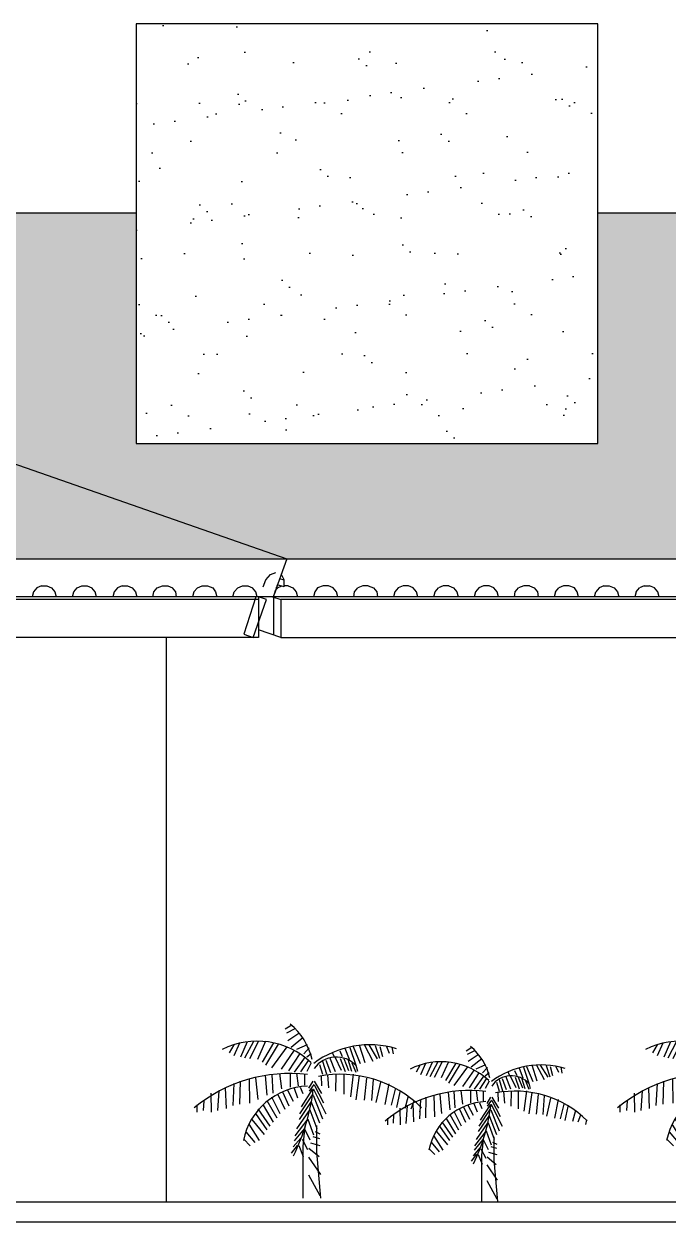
# Model space of a CAD drawing. Extents: x 500 to 638, y 181 to 267.
# Drawn here: x 609.39 to 612.6, y 209.44 to 215.4 of the extents above; entities that cross this region are included whole.
import ezdxf

# ---------------------------------------------------------------- set-up
doc = ezdxf.new("R2010")
doc.units = 0
doc.header["$LTSCALE"] = 7
for name, color, linetype in [('ACESSÓRIO', 2, 'CONTINUOUS'), ('ALVENARIA', 7, 'CONTINUOUS'), ('ALVENARIA1', 44, 'CONTINUOUS'), ('COTA', 1, 'CONTINUOUS'), ('LINVISTA', 13, 'CONTINUOUS')]:
    doc.layers.add(name, color=color, linetype=linetype)

# ---------------------------------------------------------------- blocks, each defined once
blk = doc.blocks.new('A$C568054DB')
at = {"layer": 'ACESSÓRIO'}
for p, q in [((0.5403, 0.957), (0.5038, 0.9355)), ((0.5563, 0.9378), (0.5106, 0.9139)), ((0.2932, 0.865), (0.256, 0.7811)), ((0.3275, 0.8681), (0.278, 0.776)), ((0.3552, 0.8691), (0.3056, 0.7711)), ((0.3942, 0.8691), (0.3494, 0.768)), ((0.579, 0.9116), (0.5175, 0.8709)), ((0.6018, 0.8877), (0.5358, 0.835)), ((0.2189, 0.8493), (0.1938, 0.8039)), ((0.2512, 0.858), (0.2199, 0.7881)), ((0.4391, 0.8601), (0.3752, 0.753)), ((0.4648, 0.8521), (0.3942, 0.736)), ((0.5115, 0.8381), (0.4267, 0.722)), ((0.5535, 0.8191), (0.4811, 0.714)), ((0.5839, 0.801), (0.522, 0.706)), ((0.6247, 0.8493), (0.5653, 0.823)), ((0.636, 0.8326), (0.6064, 0.7991)), ((0.6474, 0.7991), (0.6224, 0.78)), ((0.7659, 0.8037), (0.7737, 0.7822)), ((0.8051, 0.8152), (0.8193, 0.7839)), ((0.8333, 0.8301), (0.857, 0.7691)), ((0.8617, 0.835), (0.8946, 0.7361)), ((0.8789, 0.8399), (0.9183, 0.746)), ((0.9119, 0.8498), (0.9434, 0.7509)), ((0.9402, 0.8515), (0.989, 0.7591)), ((0.9654, 0.8482), (1.0125, 0.7724)), ((1.0015, 0.8449), (1.0251, 0.7756)), ((1.0266, 0.8399), (1.0424, 0.7839)), ((1.0628, 0.8399), (1.0785, 0.8037)), ((1.0941, 0.8367), (1.1005, 0.7987)), ((0.6135, 0.782), (0.5535, 0.698)), ((0.6297, 0.762), (0.5878, 0.699)), ((0.6469, 0.7491), (0.623, 0.702)), ((0.6936, 0.7411), (0.7093, 0.6866)), ((0.7093, 0.7591), (0.7313, 0.6883)), ((0.7282, 0.7642), (0.7533, 0.6965)), ((0.7486, 0.7806), (0.7799, 0.7014)), ((0.7784, 0.7822), (0.813, 0.7081)), ((0.8083, 0.774), (0.835, 0.7014)), ((0.8271, 0.774), (0.8539, 0.7064)), ((0.8491, 0.7691), (0.8695, 0.7031)), ((0.8727, 0.7493), (0.8946, 0.6982)), ((0.8946, 0.7361), (0.9025, 0.7031)), ((0.3399, 0.666), (0.3514, 0.5459)), ((0.3924, 0.68), (0.4018, 0.5699)), ((0.4285, 0.685), (0.4343, 0.582)), ((0.4715, 0.69), (0.482, 0.605)), ((0.5315, 0.693), (0.5315, 0.614)), ((0.5667, 0.692), (0.5754, 0.623)), ((0.6106, 0.686), (0.6106, 0.625)), ((0.7018, 0.6769), (0.7042, 0.6215)), ((0.737, 0.6835), (0.7432, 0.611)), ((0.7834, 0.6875), (0.7822, 0.5925)), ((0.8274, 0.6861), (0.8274, 0.5767)), ((0.8801, 0.6875), (0.8638, 0.5621)), ((0.9129, 0.6769), (0.894, 0.545)), ((0.9531, 0.665), (0.9405, 0.5424)), ((0.1721, 0.612), (0.176, 0.4959)), ((0.2199, 0.6349), (0.2132, 0.5139)), ((0.2542, 0.648), (0.2512, 0.52)), ((0.3038, 0.66), (0.3066, 0.526)), ((0.5153, 0.5991), (0.5471, 0.5365)), ((0.5529, 0.6092), (0.5722, 0.5567)), ((0.5866, 0.6142), (0.601, 0.5789)), ((0.6527, 0.6017), (0.5922, 0.5064)), ((0.6559, 0.6487), (0.6323, 0.6092)), ((0.6621, 0.6289), (0.6354, 0.5927)), ((0.6595, 0.603), (0.7283, 0.4675)), ((0.6638, 0.6487), (0.7046, 0.5794)), ((0.6638, 0.6272), (0.7155, 0.5284)), ((0.9896, 0.6571), (0.9807, 0.541)), ((1.0297, 0.6426), (1.0046, 0.5305)), ((1.0763, 0.6334), (1.0537, 0.5186)), ((1.1115, 0.6043), (1.0888, 0.5147)), ((0.053, 0.54), (0.0502, 0.486)), ((0.0921, 0.581), (0.0941, 0.477)), ((0.1369, 0.5949), (0.1293, 0.485)), ((0.4018, 0.5405), (0.4567, 0.4456)), ((0.4278, 0.5607), (0.474, 0.4698)), ((0.4634, 0.5738), (0.501, 0.493)), ((0.4884, 0.589), (0.524, 0.5122)), ((0.6473, 0.5353), (0.5799, 0.4357)), ((0.6554, 0.5771), (0.5826, 0.4675)), ((0.6444, 0.5381), (0.694, 0.4169)), ((0.6582, 0.5698), (0.7091, 0.44)), ((1.1366, 0.5899), (1.119, 0.5028)), ((1.1844, 0.5648), (1.1655, 0.4962)), ((1.2158, 0.5371), (1.1982, 0.4936)), ((0.0139, 0.518), (0.0139, 0.477)), ((0.3393, 0.4688), (0.4009, 0.3789)), ((0.3528, 0.4951), (0.4182, 0.3991)), ((0.3807, 0.5152), (0.4374, 0.4203)), ((0.639, 0.4905), (0.5661, 0.3852)), ((0.6403, 0.4891), (0.6789, 0.3867)), ((1.2522, 0.5081), (1.2459, 0.479)), ((0.3017, 0.4092), (0.3585, 0.3193)), ((0.3191, 0.4355), (0.3874, 0.3527)), ((0.6279, 0.44), (0.5564, 0.3448)), ((0.6279, 0.4386), (0.6595, 0.352)), ((0.2854, 0.3678), (0.3354, 0.3083)), ((0.5895, 0.3332), (0.5482, 0.2842)), ((0.6087, 0.3852), (0.5537, 0.3188)), ((0.6115, 0.3809), (0.6403, 0.3232)), ((0.6568, 0.3425), (0.6932, 0.3305)), ((0.6684, 0.3689), (0.6957, 0.3568)), ((0.2738, 0.3274), (0.3095, 0.291)), ((0.5688, 0.2929), (0.5359, 0.2497)), ((0.5785, 0.2914), (0.6033, 0.2309)), ((0.5963, 0.3275), (0.6266, 0.2698)), ((0.634, 0.2782), (0.6911, 0.2303)), ((0.6431, 0.3067), (0.6957, 0.2925)), ((0.6319, 0.2281), (0.6978, 0.1324)), ((0.6319, 0.1302), (0.6957, 0.0158))]:
    blk.add_line(p, q, dxfattribs=at)
for points in [[(0.602, 0), (0.602, 0.2867), (0.6136, 0.4027)], [(0.7008, 0), (0.6776, 0.2562), (0.6776, 0.4027)]]:
    blk.add_lwpolyline(points, dxfattribs=at)
for centre, radius, start, end in [((0.2999, 0.6864), 0.3615, 13.05544, 50.23197), ((0.3492, 0.4395), 0.4299, 46.49364, 116.85888), ((0.9714, 0.3296), 0.5197, 73.46466, 126.65886), ((0.7853, 0.6339), 0.148, 41.61259, 145.43786), ((0.527, -0.1344), 0.8248, 83.04465, 129.71296), ((0.808, 0.049), 0.6372, 45.10295, 100.95996), ((0.6408, 0.2449), 0.3762, 92.20643, 168.58248), ((-0.4696, 0.7368), 1.1361, 333.76128, 353.35255)]:
    blk.add_arc(centre, radius, start, end, dxfattribs=at)

msp = doc.modelspace()

# ---------------------------------------------------------------- hatches: boundary and pattern name
at = {"layer": 'ACESSÓRIO'}
h = msp.add_hatch(dxfattribs=at)
h.set_pattern_fill('AR-SAND,_O', color=256, scale=0.2)
h.set_pattern_definition([(37.5, (607.0953, 214.00094), (-0.012599, 0.385365), [0, -0.304, 0, -0.34, 0, -0.325]), (7.5, (607.0953, 214.00094), (0.353955, 0.56443), [0, -0.164, 0, -0.274, 0, -0.105]), (327.5, (606.8493, 214.00094), (0.622828, 0.001132), [0, -0.1, 0, -0.36, 0, -0.47]), (317.5, (606.8493, 214.00094), (0.601225, 0.175535), [0, -0.05, 0, -0.236, 0, -0.27])])
h.paths.add_polyline_path([(612.2477, 213.3144), (612.2477, 215.4038), (609.9492, 215.4038), (609.9492, 213.3144)])
at = {"layer": 'COTA'}
h = msp.add_hatch(dxfattribs=at)
h.set_pattern_fill('SPANTILE,_O', color=256, scale=0.2)
h.set_pattern_definition([(0, (607.07529, 214.00094), (0, 0.2), [0.04, -0.16]), (0, (607.17529, 214.04094), (0, 0.2), [0.04, -0.16]), (0, (607.17529, 214.06094), (0, 0.2), [0.04, -0.16]), (90, (607.09529, 214.00094), (-0.2, 1e-17), [0.2]), (45, (607.09529, 214.00094), (0, 0.2), [0.0565685, -0.2262742]), (45, (607.11529, 214.00094), (0, 0.2), [0.0282843, -0.2545584]), (135, (607.09529, 214.00094), (-0.2, 0), [0.0565685, -0.2262742]), (135, (607.27529, 214.00094), (-0.2, 0), [0.0282843, -0.2545584]), (26.56505, (607.13529, 214.02094), (0.2, 2e-10), [0.04472, -0.4024936]), (153.43495, (607.05529, 214.02094), (-0.2, 2e-10), [0.04472, -0.4024936]), (26.56505, (607.13529, 214.04094), (0.2, 2e-10), [0.04472, -0.4024936]), (153.43495, (607.05529, 214.04094), (-0.2, 2e-10), [0.04472, -0.4024936])])
h.paths.add_polyline_path([(616.5704, 212.7396), (617.1726, 212.9503), (617.1726, 213.2681), (620.5874, 214.4627), (612.2477, 214.4627), (612.2477, 213.3144), (609.9492, 213.3144), (609.9492, 214.4627), (605.0176, 214.4627), (600.0927, 212.7396), (603.4919, 212.7396), (607.0953, 214.0009), (610.6986, 212.7396)])
h = msp.add_hatch(dxfattribs=at)
h.set_pattern_fill('SPANTILE,_O', color=256, scale=0.2)
h.set_pattern_definition([(0, (607.07529, 214.00094), (0, 0.2), [0.04, -0.16]), (0, (607.17529, 214.04094), (0, 0.2), [0.04, -0.16]), (0, (607.17529, 214.06094), (0, 0.2), [0.04, -0.16]), (90, (607.09529, 214.00094), (-0.2, 1e-17), [0.2]), (45, (607.09529, 214.00094), (0, 0.2), [0.056569, -0.226274]), (45, (607.11529, 214.00094), (0, 0.2), [0.028284, -0.254558]), (135, (607.09529, 214.00094), (-0.2, 0), [0.056569, -0.226274]), (135, (607.27529, 214.00094), (-0.2, 0), [0.028284, -0.254558]), (26.565, (607.13529, 214.02094), (0.2, 2e-10), [0.04472, -0.402494]), (153.435, (607.05529, 214.02094), (-0.2, 2e-10), [0.04472, -0.402494]), (26.565, (607.13529, 214.04094), (0.2, 2e-10), [0.04472, -0.402494]), (153.435, (607.05529, 214.04094), (-0.2, 2e-10), [0.04472, -0.402494])])
h.paths.add_polyline_path([(607.0953, 214.0009), (603.4919, 212.7396), (610.6986, 212.7396)])

# ---------------------------------------------------------------- linework, layer by layer
at = {"layer": 'ALVENARIA'}
for p, q in [((607.0953, 214.0009, -1.4713), (610.6986, 212.7396, -1.4713)), ((603.4919, 212.7396, -1.4713), (610.6986, 212.7396, -1.4713)), ((610.6986, 212.7396, -1.4713), (610.6317, 212.5506, -1.4713)), ((609.4373, 212.5757, -1.4713), (609.4306, 212.5506, -1.4713)), ((609.454, 212.5957, -1.4713), (609.4373, 212.5757, -1.4713)), ((609.4774, 212.6058, -1.4713), (609.454, 212.5957, -1.4713)), ((609.4774, 212.6058, -1.4713), (609.5042, 212.6058, -1.4713)), ((609.5042, 212.6058, -1.4713), (609.5276, 212.5957, -1.4713)), ((609.5276, 212.5957, -1.4713), (609.5444, 212.5757, -1.4713)), ((609.5444, 212.5757, -1.4713), (609.5511, 212.5506, -1.4713)), ((609.6314, 212.5506, -1.4713), (609.638, 212.5757, -1.4713)), ((609.638, 212.5757, -1.4713), (609.6548, 212.5957, -1.4713)), ((609.6548, 212.5957, -1.4713), (609.6782, 212.6058, -1.4713)), ((609.6782, 212.6058, -1.4713), (609.705, 212.6058, -1.4713)), ((609.705, 212.6058, -1.4713), (609.7284, 212.5957, -1.4713)), ((609.7451, 212.5757, -1.4713), (609.7284, 212.5957, -1.4713)), ((609.7518, 212.5506, -1.4713), (609.7451, 212.5757, -1.4713)), ((609.8388, 212.5757, -1.4713), (609.8321, 212.5506, -1.4713)), ((609.8555, 212.5957, -1.4713), (609.8388, 212.5757, -1.4713)), ((609.8789, 212.6058, -1.4713), (609.8555, 212.5957, -1.4713)), ((609.8789, 212.6058, -1.4713), (609.9057, 212.6058, -1.4713)), ((609.9057, 212.6058, -1.4713), (609.9291, 212.5957, -1.4713)), ((609.9291, 212.5957, -1.4713), (609.9459, 212.5757, -1.4713)), ((609.9459, 212.5757, -1.4713), (609.9525, 212.5506, -1.4713)), ((610.0328, 212.5506, -1.4713), (610.0362, 212.5757, -1.4713)), ((610.0362, 212.5757, -1.4713), (610.0529, 212.5957, -1.4713)), ((610.0529, 212.5957, -1.4713), (610.0797, 212.6058, -1.4713)), ((610.0797, 212.6058, -1.4713), (610.1064, 212.6058, -1.4713)), ((610.1064, 212.6058, -1.4713), (610.1299, 212.5957, -1.4713)), ((610.1466, 212.5757, -1.4713), (610.1299, 212.5957, -1.4713)), ((610.1499, 212.5506, -1.4713), (610.1466, 212.5757, -1.4713)), ((610.2369, 212.5757, -1.4713), (610.2302, 212.5506, -1.4713)), ((610.2537, 212.5957, -1.4713), (610.2369, 212.5757, -1.4713)), ((610.2537, 212.5957, -1.4713), (610.2771, 212.6058, -1.4713)), ((610.2771, 212.6058, -1.4713), (610.3038, 212.6058, -1.4713)), ((610.3038, 212.6058, -1.4713), (610.3306, 212.5957, -1.4713)), ((610.3306, 212.5957, -1.4713), (610.344, 212.5757, -1.4713)), ((610.344, 212.5757, -1.4713), (610.3507, 212.5506, -1.4713)), ((610.431, 212.5506, -1.4713), (610.4377, 212.5757, -1.4713)), ((610.4377, 212.5757, -1.4713), (610.4544, 212.5957, -1.4713)), ((610.4544, 212.5957, -1.4713), (610.4778, 212.6058, -1.4713)), ((610.4778, 212.6058, -1.4713), (610.5046, 212.6058, -1.4713)), ((610.5046, 212.6058, -1.4713), (610.528, 212.5957, -1.4713)), ((610.5447, 212.5757, -1.4713), (610.528, 212.5957, -1.4713)), ((610.5514, 212.5506, -1.4713), (610.5447, 212.5757, -1.4713)), ((610.6351, 212.5506, -1.4713), (603.5522, 212.5506, -1.4713)), ((610.5581, 212.5372, -1.4713), (603.6325, 212.5372, -1.4713)), ((610.5447, 212.5506, -1.4713), (610.4845, 212.3649, -1.4713)), ((610.5581, 212.5506, -1.4713), (610.5581, 212.3482, -1.4713)), ((610.5581, 212.3482, -1.4713), (603.6325, 212.3482, -1.4713)), ((610.0998, 209.5377, -1.4713), (610.0998, 212.3482, -1.4713)), ((610.4845, 212.3649, -1.4713), (610.5314, 212.3482, -1.4713)), ((599.5305, 209.5377, -1.4713), (625.4492, 209.5377, -1.4713))]:
    msp.add_line(p, q, dxfattribs=at)
at = {"layer": 'ALVENARIA', "elevation": -1.4713}
msp.add_lwpolyline([(599.5305, 209.5377), (625.4492, 209.5377), (625.4492, 209.4377), (599.5305, 209.4377)], close=True, dxfattribs=at)
at = {"layer": 'ALVENARIA1'}
for p, q in [((609.9492, 215.4038, -1.4713), (609.9492, 213.3144, -1.4713)), ((612.2477, 215.4038, -1.4713), (609.9492, 215.4038, -1.4713)), ((612.2477, 213.3144, -1.4713), (612.2477, 215.4038, -1.4713)), ((605.0176, 214.4627, -1.4713), (609.9492, 214.4627, -1.4713)), ((609.9492, 213.3144, -1.4713), (612.2477, 213.3144, -1.4713)), ((610.6986, 212.7396, -1.4713), (616.5704, 212.7396, -1.4713)), ((610.5949, 212.6359, -1.4713), (610.6183, 212.6626, -1.4713)), ((610.7053, 212.6058, -1.4713), (610.7288, 212.5957, -1.4713)), ((610.7288, 212.5957, -1.4713), (610.7455, 212.5757, -1.4713)), ((610.7455, 212.5757, -1.4713), (610.7522, 212.5506, -1.4713)), ((610.8392, 212.5757, -1.4713), (610.8325, 212.5506, -1.4713)), ((610.8525, 212.5957, -1.4713), (610.8392, 212.5757, -1.4713)), ((610.8793, 212.6058, -1.4713), (610.8525, 212.5957, -1.4713)), ((610.9061, 212.6058, -1.4713), (610.8793, 212.6058, -1.4713)), ((610.9295, 212.5957, -1.4713), (610.9061, 212.6058, -1.4713)), ((610.9462, 212.5757, -1.4713), (610.9295, 212.5957, -1.4713)), ((610.9529, 212.5506, -1.4713), (610.9462, 212.5757, -1.4713)), ((611.0332, 212.5506, -1.4713), (611.0366, 212.5757, -1.4713)), ((611.0366, 212.5757, -1.4713), (611.0533, 212.5957, -1.4713)), ((611.0767, 212.6058, -1.4713), (611.0533, 212.5957, -1.4713)), ((611.1035, 212.6058, -1.4713), (611.0767, 212.6058, -1.4713)), ((611.1035, 212.6058, -1.4713), (611.1302, 212.5957, -1.4713)), ((611.1302, 212.5957, -1.4713), (611.147, 212.5757, -1.4713)), ((611.147, 212.5757, -1.4713), (611.1503, 212.5506, -1.4713)), ((611.2373, 212.5757, -1.4713), (611.2306, 212.5506, -1.4713)), ((611.254, 212.5957, -1.4713), (611.2373, 212.5757, -1.4713)), ((611.2775, 212.6058, -1.4713), (611.254, 212.5957, -1.4713)), ((611.3042, 212.6058, -1.4713), (611.2775, 212.6058, -1.4713)), ((611.3276, 212.5957, -1.4713), (611.3042, 212.6058, -1.4713)), ((611.3444, 212.5757, -1.4713), (611.3276, 212.5957, -1.4713)), ((611.3511, 212.5506, -1.4713), (611.3444, 212.5757, -1.4713)), ((611.4314, 212.5506, -1.4713), (611.438, 212.5757, -1.4713)), ((611.438, 212.5757, -1.4713), (611.4548, 212.5957, -1.4713)), ((611.4782, 212.6058, -1.4713), (611.4548, 212.5957, -1.4713)), ((611.505, 212.6058, -1.4713), (611.4782, 212.6058, -1.4713)), ((611.505, 212.6058, -1.4713), (611.5284, 212.5957, -1.4713)), ((611.5284, 212.5957, -1.4713), (611.5451, 212.5757, -1.4713)), ((611.5451, 212.5757, -1.4713), (611.5518, 212.5506, -1.4713)), ((611.6388, 212.5757, -1.4713), (611.6321, 212.5506, -1.4713)), ((611.6555, 212.5957, -1.4713), (611.6388, 212.5757, -1.4713)), ((611.6789, 212.6058, -1.4713), (611.6555, 212.5957, -1.4713)), ((611.7057, 212.6058, -1.4713), (611.6789, 212.6058, -1.4713)), ((611.7291, 212.5957, -1.4713), (611.7057, 212.6058, -1.4713)), ((611.7459, 212.5757, -1.4713), (611.7291, 212.5957, -1.4713)), ((611.7525, 212.5506, -1.4713), (611.7459, 212.5757, -1.4713)), ((611.8328, 212.5506, -1.4713), (611.8362, 212.5757, -1.4713)), ((611.8362, 212.5757, -1.4713), (611.8529, 212.5957, -1.4713)), ((611.8797, 212.6058, -1.4713), (611.8529, 212.5957, -1.4713)), ((611.9065, 212.6058, -1.4713), (611.8797, 212.6058, -1.4713)), ((611.9065, 212.6058, -1.4713), (611.9299, 212.5957, -1.4713)), ((611.9299, 212.5957, -1.4713), (611.9466, 212.5757, -1.4713)), ((611.9466, 212.5757, -1.4713), (611.9499, 212.5506, -1.4713)), ((612.0369, 212.5757, -1.4713), (612.0302, 212.5506, -1.4713)), ((612.0369, 212.5757, -1.4713), (612.0537, 212.5957, -1.4713)), ((612.0771, 212.6058, -1.4713), (612.0537, 212.5957, -1.4713)), ((612.1038, 212.6058, -1.4713), (612.0771, 212.6058, -1.4713)), ((612.1306, 212.5957, -1.4713), (612.1038, 212.6058, -1.4713)), ((612.144, 212.5757, -1.4713), (612.1306, 212.5957, -1.4713)), ((612.1507, 212.5506, -1.4713), (612.144, 212.5757, -1.4713)), ((612.231, 212.5506, -1.4713), (612.2377, 212.5757, -1.4713)), ((612.2544, 212.5957, -1.4713), (612.2377, 212.5757, -1.4713)), ((612.2778, 212.6058, -1.4713), (612.2544, 212.5957, -1.4713)), ((612.2778, 212.6058, -1.4713), (612.3046, 212.6058, -1.4713)), ((612.3046, 212.6058, -1.4713), (612.328, 212.5957, -1.4713)), ((612.328, 212.5957, -1.4713), (612.3447, 212.5757, -1.4713)), ((612.3447, 212.5757, -1.4713), (612.3514, 212.5506, -1.4713)), ((612.4384, 212.5757, -1.4713), (612.4317, 212.5506, -1.4713)), ((612.4384, 212.5757, -1.4713), (612.4552, 212.5957, -1.4713)), ((612.4786, 212.6058, -1.4713), (612.4552, 212.5957, -1.4713)), ((612.4786, 212.6058, -1.4713), (612.5053, 212.6058, -1.4713)), ((612.5288, 212.5957, -1.4713), (612.5053, 212.6058, -1.4713)), ((612.5455, 212.5757, -1.4713), (612.5288, 212.5957, -1.4713)), ((612.5522, 212.5506, -1.4713), (612.5455, 212.5757, -1.4713)), ((616.6373, 212.5506, -1.4713), (610.6284, 212.5506, -1.4713)), ((610.6351, 212.3649, -1.4713), (610.6351, 212.5506, -1.4713)), ((616.6039, 212.5372, -1.4713), (610.6685, 212.5372, -1.4713)), ((610.6685, 212.5372, -1.4713), (610.6685, 212.3482, -1.4713)), ((610.6685, 212.3482, -1.4713), (610.5581, 212.3866, -1.4713)), ((610.6685, 212.3482, -1.4713), (616.6039, 212.3482, -1.4713))]:
    msp.add_line(p, q, dxfattribs=at)
at = {"layer": 'LINVISTA'}
for p, q in [((612.2477, 214.4627, -1.4713), (620.5874, 214.4627, -1.4713)), ((610.5815, 212.6008, -1.4713), (610.5949, 212.6359, -1.4713)), ((610.6183, 212.6626, -1.4713), (610.6451, 212.6727, -1.4713)), ((610.6618, 212.6426, -1.4713), (610.6853, 212.6359, -1.4713)), ((610.6719, 212.6626, -1.4713), (610.6685, 212.6626, -1.4713)), ((610.6853, 212.6359, -1.4713), (610.6719, 212.6626, -1.4713)), ((610.6853, 212.6008, -1.4713), (610.6853, 212.6359, -1.4713)), ((610.6418, 212.5757, -1.4713), (610.6317, 212.5506, -1.4713)), ((610.6418, 212.5757, -1.4713), (610.6384, 212.5757, -1.4713)), ((610.6485, 212.5957, -1.4713), (610.6418, 212.5757, -1.4713)), ((610.6418, 212.5824, -1.4713), (610.6551, 212.5957, -1.4713)), ((610.6485, 212.5957, -1.4713), (610.6451, 212.5957, -1.4713)), ((610.6485, 212.6058, -1.4713), (610.6518, 212.6058, -1.4713)), ((610.6853, 212.6008, -1.4713), (610.6518, 212.6108, -1.4713)), ((610.6719, 212.6041, -1.4713), (610.6551, 212.5957, -1.4713)), ((610.7053, 212.6058, -1.4713), (610.6853, 212.6058, -1.4713)), ((610.5314, 212.3482, -1.4713), (610.5983, 212.5372, -1.4713)), ((610.5983, 212.5372, -1.4713), (610.5581, 212.5506, -1.4713)), ((610.6284, 212.5506, -1.4713), (610.6685, 212.5372, -1.4713)), ((610.6317, 212.5506, -1.4713), (610.6384, 212.5489, -1.4713))]:
    msp.add_line(p, q, dxfattribs=at)

# ---------------------------------------------------------------- block references
at = {"layer": 'ACESSÓRIO'}
for p, xscale, yscale, zscale in [((610.238, 209.556), 0.9, 0.9, 0.9), ((612.3451, 209.556), 0.9, 0.9, 0.9), ((611.1886, 209.5407), 0.8, 0.8, 0.8)]:
    msp.add_blockref('A$C568054DB', p, dxfattribs=dict(at, xscale=xscale, yscale=yscale, zscale=zscale))

doc.saveas('drawing.dxf')
